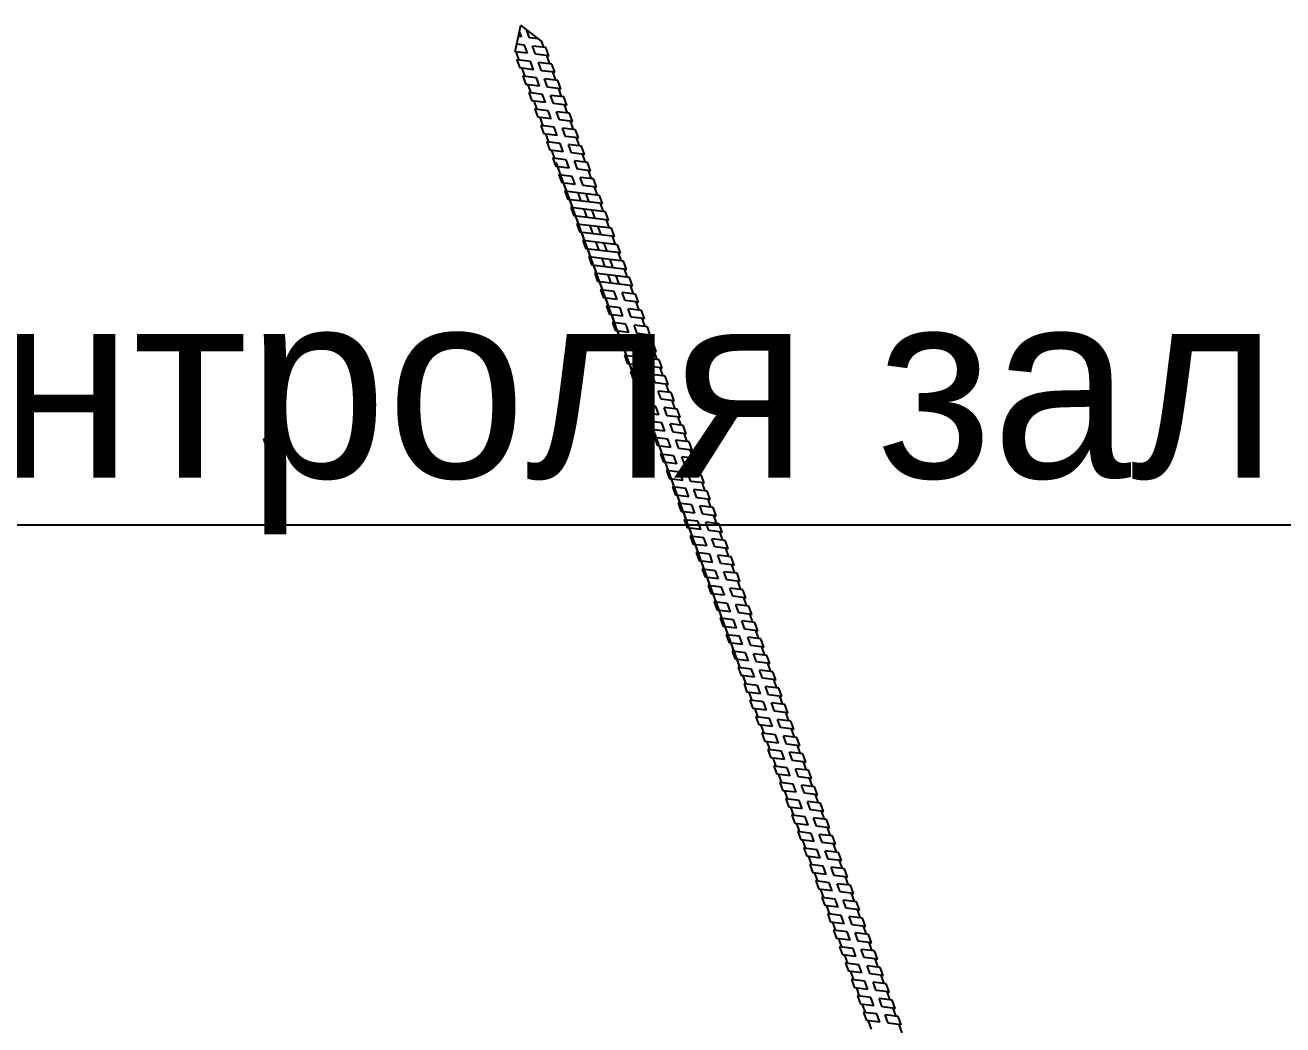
# Model space of a CAD drawing. Header units: millimetres. Extents: x -1985 to 969, y 203 to 500.
# Drawn here: x -1747.01 to -1726.86, y 457.79 to 473.8 of the extents above; entities that cross this region are included whole.
import ezdxf

# ---------------------------------------------------------------- set-up
doc = ezdxf.new("R2010")
doc.units = ezdxf.units.MM
doc.layers.add('надписи', color=7, linetype='Continuous')
doc.layers.add('ШПАЛА', color=7, linetype='Continuous')

msp = doc.modelspace()

# ---------------------------------------------------------------- linework, layer by layer
at = {"color": 0}
for p, q in [((-1739.162, 473.374), (-1739.068, 473.799)), ((-1738.74, 473.545), (-1739.069, 473.799)), ((-1738.622, 473.308), (-1738.67, 473.439)), ((-1739.131, 473.244), (-1739.083, 473.113)), ((-1738.526, 473.044), (-1738.574, 473.176)), ((-1739.035, 472.981), (-1738.987, 472.849)), ((-1738.43, 472.781), (-1738.478, 472.912)), ((-1738.939, 472.718), (-1738.891, 472.586)), ((-1738.844, 472.455), (-1738.796, 472.324)), ((-1738.334, 472.518), (-1738.382, 472.649)), ((-1738.239, 472.255), (-1738.287, 472.387)), ((-1738.748, 472.192), (-1738.7, 472.06)), ((-1738.143, 471.992), (-1738.191, 472.124)), ((-1738.652, 471.929), (-1738.604, 471.798)), ((-1738.047, 471.729), (-1738.095, 471.861)), ((-1738.556, 471.666), (-1738.509, 471.535)), ((-1737.952, 471.466), (-1737.999, 471.598)), ((-1738.461, 471.403), (-1738.413, 471.271)), ((-1737.856, 471.203), (-1737.904, 471.335)), ((-1738.365, 471.14), (-1738.317, 471.008)), ((-1737.76, 470.94), (-1737.808, 471.071)), ((-1738.269, 470.876), (-1738.221, 470.745)), ((-1737.664, 470.677), (-1737.712, 470.808)), ((-1738.173, 470.613), (-1738.125, 470.482)), ((-1737.568, 470.413), (-1737.616, 470.545)), ((-1738.077, 470.35), (-1738.029, 470.218)), ((-1737.472, 470.15), (-1737.52, 470.281)), ((-1737.981, 470.086), (-1737.934, 469.955)), ((-1737.377, 469.886), (-1737.424, 470.018)), ((-1737.886, 469.824), (-1737.838, 469.692)), ((-1737.281, 469.624), (-1737.329, 469.756)), ((-1737.79, 469.561), (-1737.742, 469.429)), ((-1737.185, 469.361), (-1737.233, 469.492)), ((-1737.695, 469.298), (-1737.647, 469.167)), ((-1737.09, 469.098), (-1737.138, 469.23)), ((-1737.599, 469.035), (-1737.551, 468.903)), ((-1736.994, 468.835), (-1737.042, 468.967)), ((-1737.503, 468.771), (-1737.455, 468.64)), ((-1736.898, 468.571), (-1736.946, 468.703)), ((-1737.407, 468.508), (-1737.359, 468.376)), ((-1736.802, 468.308), (-1736.85, 468.439)), ((-1737.311, 468.245), (-1737.263, 468.113)), ((-1736.706, 468.045), (-1736.754, 468.176)), ((-1737.215, 467.981), (-1737.167, 467.85)), ((-1736.61, 467.781), (-1736.658, 467.913)), ((-1737.119, 467.718), (-1737.071, 467.586)), ((-1736.514, 467.518), (-1736.562, 467.649)), ((-1737.023, 467.454), (-1736.976, 467.323)), ((-1736.419, 467.254), (-1736.466, 467.386)), ((-1743.193, 467.17), (-1743.145, 467.039)), ((-1736.928, 467.192), (-1736.88, 467.061)), ((-1736.323, 466.992), (-1736.371, 467.124)), ((-1736.832, 466.929), (-1736.784, 466.797)), ((-1736.227, 466.729), (-1736.275, 466.86)), ((-1736.737, 466.666), (-1736.689, 466.535)), ((-1736.132, 466.466), (-1736.18, 466.598)), ((-1736.641, 466.403), (-1736.593, 466.271)), ((-1736.036, 466.203), (-1736.084, 466.335)), ((-1736.546, 466.141), (-1736.498, 466.01)), ((-1735.941, 465.941), (-1735.989, 466.073)), ((-1736.45, 465.878), (-1736.402, 465.746)), ((-1735.845, 465.678), (-1735.893, 465.81)), ((-1736.354, 465.615), (-1736.306, 465.483)), ((-1735.749, 465.415), (-1735.797, 465.546)), ((-1736.258, 465.351), (-1736.21, 465.22)), ((-1735.653, 465.151), (-1735.701, 465.283)), ((-1736.162, 465.088), (-1736.114, 464.956)), ((-1735.557, 464.888), (-1735.605, 465.019)), ((-1736.066, 464.824), (-1736.018, 464.693)), ((-1735.461, 464.625), (-1735.509, 464.756)), ((-1735.971, 464.562), (-1735.923, 464.431)), ((-1735.366, 464.362), (-1735.414, 464.494)), ((-1735.875, 464.299), (-1735.827, 464.167)), ((-1735.27, 464.099), (-1735.318, 464.231)), ((-1735.779, 464.036), (-1735.732, 463.905)), ((-1735.175, 463.836), (-1735.222, 463.968)), ((-1735.684, 463.773), (-1735.636, 463.642)), ((-1735.079, 463.573), (-1735.127, 463.705)), ((-1735.588, 463.511), (-1735.54, 463.38)), ((-1734.983, 463.311), (-1735.031, 463.443)), ((-1735.492, 463.248), (-1735.445, 463.116)), ((-1735.397, 462.985), (-1735.349, 462.853)), ((-1734.888, 463.048), (-1734.936, 463.18)), ((-1734.792, 462.785), (-1734.84, 462.916)), ((-1735.301, 462.721), (-1735.253, 462.59)), ((-1734.696, 462.521), (-1734.744, 462.653)), ((-1735.205, 462.458), (-1735.157, 462.326)), ((-1734.6, 462.258), (-1734.648, 462.389)), ((-1735.109, 462.195), (-1735.061, 462.063)), ((-1734.504, 461.995), (-1734.552, 462.126)), ((-1735.014, 461.932), (-1734.966, 461.801)), ((-1734.409, 461.732), (-1734.457, 461.864)), ((-1734.918, 461.669), (-1734.87, 461.537)), ((-1734.313, 461.469), (-1734.361, 461.601)), ((-1734.822, 461.406), (-1734.774, 461.275)), ((-1734.217, 461.206), (-1734.265, 461.338)), ((-1734.726, 461.143), (-1734.679, 461.012)), ((-1734.122, 460.943), (-1734.169, 461.075)), ((-1734.631, 460.881), (-1734.583, 460.749)), ((-1734.026, 460.681), (-1734.074, 460.812)), ((-1734.535, 460.617), (-1734.487, 460.486)), ((-1733.93, 460.417), (-1733.978, 460.549)), ((-1734.439, 460.354), (-1734.391, 460.222)), ((-1733.834, 460.154), (-1733.882, 460.286)), ((-1734.343, 460.091), (-1734.295, 459.959)), ((-1733.738, 459.891), (-1733.786, 460.022)), ((-1734.247, 459.827), (-1734.2, 459.696)), ((-1733.643, 459.627), (-1733.69, 459.759)), ((-1734.152, 459.564), (-1734.104, 459.432)), ((-1733.547, 459.364), (-1733.595, 459.495)), ((-1734.056, 459.302), (-1734.008, 459.17)), ((-1733.451, 459.102), (-1733.499, 459.233)), ((-1733.96, 459.038), (-1733.912, 458.907)), ((-1733.355, 458.838), (-1733.403, 458.97)), ((-1733.865, 458.776), (-1733.817, 458.644)), ((-1733.26, 458.576), (-1733.308, 458.707)), ((-1733.769, 458.512), (-1733.721, 458.381)), ((-1733.164, 458.313), (-1733.212, 458.444)), ((-1733.673, 458.25), (-1733.626, 458.119)), ((-1733.069, 458.05), (-1733.116, 458.182)), ((-1733.578, 457.987), (-1733.53, 457.855)), ((-1732.973, 457.787), (-1733.021, 457.919))]:
    msp.add_line(p, q, dxfattribs=at)
for p, q in [((-1739.012, 473.481), (-1739.135, 473.496)), ((-1739.06, 473.613), (-1739.108, 473.619)), ((-1738.784, 473.579), (-1738.93, 473.597)), ((-1738.67, 473.439), (-1738.882, 473.465)), ((-1738.964, 473.35), (-1739.162, 473.374)), ((-1738.622, 473.308), (-1738.834, 473.334)), ((-1738.622, 473.308), (-1738.65, 473.298)), ((-1739.131, 473.244), (-1739.103, 473.255)), ((-1738.916, 473.218), (-1739.131, 473.244)), ((-1738.868, 473.086), (-1739.083, 473.113)), ((-1738.574, 473.176), (-1738.786, 473.202)), ((-1738.526, 473.044), (-1738.738, 473.07)), ((-1739.035, 472.981), (-1739.007, 472.991)), ((-1738.82, 472.954), (-1739.035, 472.981)), ((-1738.478, 472.912), (-1738.69, 472.938)), ((-1738.526, 473.044), (-1738.554, 473.034)), ((-1738.772, 472.823), (-1738.987, 472.849)), ((-1738.939, 472.718), (-1738.911, 472.728)), ((-1738.724, 472.691), (-1738.939, 472.718)), ((-1738.43, 472.781), (-1738.642, 472.807)), ((-1738.382, 472.649), (-1738.594, 472.675)), ((-1738.43, 472.781), (-1738.458, 472.771)), ((-1738.676, 472.56), (-1738.891, 472.586)), ((-1738.844, 472.455), (-1738.815, 472.466)), ((-1738.629, 472.429), (-1738.844, 472.455)), ((-1738.334, 472.518), (-1738.546, 472.544)), ((-1738.334, 472.518), (-1738.362, 472.507)), ((-1738.581, 472.297), (-1738.796, 472.324)), ((-1738.287, 472.387), (-1738.499, 472.413)), ((-1738.239, 472.255), (-1738.451, 472.281)), ((-1738.239, 472.255), (-1738.267, 472.245)), ((-1738.748, 472.192), (-1738.72, 472.202)), ((-1738.533, 472.166), (-1738.748, 472.192)), ((-1738.485, 472.034), (-1738.7, 472.06)), ((-1738.191, 472.124), (-1738.403, 472.15)), ((-1738.652, 471.929), (-1738.624, 471.94)), ((-1738.437, 471.903), (-1738.652, 471.929)), ((-1738.143, 471.992), (-1738.355, 472.018)), ((-1738.095, 471.861), (-1738.307, 471.887)), ((-1738.143, 471.992), (-1738.171, 471.982)), ((-1738.39, 471.771), (-1738.604, 471.798)), ((-1738.556, 471.666), (-1738.528, 471.676)), ((-1738.342, 471.64), (-1738.556, 471.666)), ((-1738.047, 471.729), (-1738.259, 471.755)), ((-1738.047, 471.729), (-1738.075, 471.719)), ((-1738.294, 471.508), (-1738.509, 471.535)), ((-1737.999, 471.598), (-1738.211, 471.624)), ((-1737.952, 471.466), (-1738.163, 471.492)), ((-1737.952, 471.466), (-1737.98, 471.456)), ((-1738.461, 471.403), (-1738.432, 471.413)), ((-1738.246, 471.377), (-1738.461, 471.403)), ((-1738.198, 471.245), (-1738.413, 471.271)), ((-1737.904, 471.335), (-1738.116, 471.361)), ((-1738.365, 471.14), (-1738.337, 471.15)), ((-1737.808, 471.071), (-1738.365, 471.14)), ((-1737.856, 471.203), (-1738.068, 471.229)), ((-1737.856, 471.203), (-1737.884, 471.193)), ((-1737.76, 470.94), (-1738.317, 471.008)), ((-1738.269, 470.876), (-1738.241, 470.887)), ((-1737.712, 470.808), (-1738.269, 470.876)), ((-1737.76, 470.94), (-1737.788, 470.93)), ((-1737.664, 470.677), (-1738.221, 470.745)), ((-1737.664, 470.677), (-1737.692, 470.666)), ((-1738.173, 470.613), (-1738.145, 470.623)), ((-1737.616, 470.545), (-1738.173, 470.613)), ((-1737.568, 470.413), (-1738.125, 470.482)), ((-1738.077, 470.35), (-1738.049, 470.36)), ((-1737.52, 470.281), (-1738.077, 470.35)), ((-1737.568, 470.413), (-1737.596, 470.403)), ((-1737.472, 470.15), (-1738.029, 470.218)), ((-1737.981, 470.086), (-1737.953, 470.097)), ((-1737.424, 470.018), (-1737.981, 470.086)), ((-1737.472, 470.15), (-1737.5, 470.139)), ((-1737.377, 469.886), (-1737.934, 469.955)), ((-1737.886, 469.824), (-1737.858, 469.834)), ((-1737.377, 469.886), (-1737.405, 469.876)), ((-1737.329, 469.756), (-1737.886, 469.824)), ((-1737.281, 469.624), (-1737.838, 469.692)), ((-1737.79, 469.561), (-1737.762, 469.571)), ((-1737.575, 469.534), (-1737.79, 469.561)), ((-1737.527, 469.403), (-1737.742, 469.429)), ((-1737.233, 469.492), (-1737.445, 469.518)), ((-1737.281, 469.624), (-1737.309, 469.614)), ((-1737.695, 469.298), (-1737.666, 469.308)), ((-1737.48, 469.272), (-1737.695, 469.298)), ((-1737.185, 469.361), (-1737.397, 469.387)), ((-1737.138, 469.23), (-1737.349, 469.256)), ((-1737.185, 469.361), (-1737.213, 469.351)), ((-1737.432, 469.14), (-1737.647, 469.167)), ((-1737.599, 469.035), (-1737.57, 469.045)), ((-1737.384, 469.009), (-1737.599, 469.035)), ((-1737.09, 469.098), (-1737.302, 469.124)), ((-1737.09, 469.098), (-1737.118, 469.088)), ((-1737.336, 468.877), (-1737.551, 468.903)), ((-1737.042, 468.967), (-1737.254, 468.993)), ((-1736.994, 468.835), (-1737.206, 468.861)), ((-1736.994, 468.835), (-1737.022, 468.825)), ((-1737.503, 468.771), (-1737.474, 468.781)), ((-1737.288, 468.745), (-1737.503, 468.771)), ((-1737.24, 468.613), (-1737.455, 468.64)), ((-1736.946, 468.703), (-1737.158, 468.729)), ((-1737.407, 468.508), (-1737.379, 468.518)), ((-1737.192, 468.481), (-1737.407, 468.508)), ((-1736.898, 468.571), (-1737.11, 468.597)), ((-1736.85, 468.439), (-1737.062, 468.465)), ((-1736.898, 468.571), (-1736.926, 468.561)), ((-1737.144, 468.35), (-1737.359, 468.376)), ((-1737.311, 468.245), (-1737.283, 468.255)), ((-1737.096, 468.218), (-1737.311, 468.245)), ((-1736.802, 468.308), (-1737.014, 468.334)), ((-1736.802, 468.308), (-1736.83, 468.298)), ((-1737.048, 468.087), (-1737.263, 468.113)), ((-1736.754, 468.176), (-1736.966, 468.202)), ((-1736.706, 468.045), (-1736.918, 468.071)), ((-1736.706, 468.045), (-1736.734, 468.034)), ((-1737.215, 467.981), (-1737.187, 467.992)), ((-1737, 467.955), (-1737.215, 467.981)), ((-1736.952, 467.823), (-1737.167, 467.85)), ((-1736.658, 467.913), (-1736.87, 467.939)), ((-1737.119, 467.718), (-1737.091, 467.728)), ((-1736.904, 467.691), (-1737.119, 467.718)), ((-1736.61, 467.781), (-1736.822, 467.807)), ((-1736.562, 467.649), (-1736.774, 467.675)), ((-1736.61, 467.781), (-1736.638, 467.771)), ((-1736.857, 467.56), (-1737.071, 467.586)), ((-1737.023, 467.454), (-1736.995, 467.465)), ((-1736.809, 467.428), (-1737.023, 467.454)), ((-1736.514, 467.518), (-1736.726, 467.544)), ((-1736.514, 467.518), (-1736.543, 467.507)), ((-1736.761, 467.296), (-1736.976, 467.323)), ((-1736.466, 467.386), (-1736.678, 467.412)), ((-1736.419, 467.254), (-1736.63, 467.28)), ((-1736.419, 467.254), (-1736.447, 467.244)), ((-1743.193, 467.17), (-1743.165, 467.18)), ((-1736.928, 467.192), (-1736.9, 467.202)), ((-1736.713, 467.166), (-1736.928, 467.192)), ((-1736.665, 467.034), (-1736.88, 467.061)), ((-1736.371, 467.124), (-1736.583, 467.15)), ((-1736.323, 466.992), (-1736.535, 467.018)), ((-1736.832, 466.929), (-1736.804, 466.939)), ((-1736.617, 466.902), (-1736.832, 466.929)), ((-1736.275, 466.86), (-1736.487, 466.886)), ((-1736.323, 466.992), (-1736.351, 466.982)), ((-1736.569, 466.771), (-1736.784, 466.797)), ((-1736.737, 466.666), (-1736.708, 466.677)), ((-1736.522, 466.64), (-1736.737, 466.666)), ((-1736.227, 466.729), (-1736.439, 466.755)), ((-1736.18, 466.598), (-1736.391, 466.624)), ((-1736.227, 466.729), (-1736.255, 466.719)), ((-1736.474, 466.508), (-1736.689, 466.535)), ((-1736.641, 466.403), (-1736.612, 466.413)), ((-1736.132, 466.466), (-1736.344, 466.492)), ((-1736.132, 466.466), (-1736.16, 466.456)), ((-1736.426, 466.377), (-1736.641, 466.403)), ((-1736.378, 466.245), (-1736.593, 466.271)), ((-1736.084, 466.335), (-1736.296, 466.361)), ((-1736.036, 466.203), (-1736.248, 466.229)), ((-1736.546, 466.141), (-1736.517, 466.152)), ((-1736.331, 466.115), (-1736.546, 466.141)), ((-1736.283, 465.983), (-1736.498, 466.01)), ((-1735.989, 466.073), (-1736.2, 466.099)), ((-1736.036, 466.203), (-1736.064, 466.193)), ((-1736.45, 465.878), (-1736.421, 465.888)), ((-1736.235, 465.852), (-1736.45, 465.878)), ((-1735.941, 465.941), (-1736.153, 465.967)), ((-1735.893, 465.81), (-1736.105, 465.836)), ((-1735.941, 465.941), (-1735.969, 465.931)), ((-1736.187, 465.72), (-1736.402, 465.746)), ((-1736.354, 465.615), (-1736.326, 465.625)), ((-1736.139, 465.588), (-1736.354, 465.615)), ((-1735.845, 465.678), (-1736.057, 465.704)), ((-1735.845, 465.678), (-1735.873, 465.668)), ((-1736.091, 465.457), (-1736.306, 465.483)), ((-1735.797, 465.546), (-1736.009, 465.572)), ((-1735.749, 465.415), (-1735.961, 465.441)), ((-1735.749, 465.415), (-1735.777, 465.404)), ((-1736.258, 465.351), (-1736.23, 465.362)), ((-1736.043, 465.325), (-1736.258, 465.351)), ((-1735.995, 465.193), (-1736.21, 465.22)), ((-1735.701, 465.283), (-1735.913, 465.309)), ((-1736.162, 465.088), (-1736.134, 465.098)), ((-1735.947, 465.061), (-1736.162, 465.088)), ((-1735.653, 465.151), (-1735.865, 465.177)), ((-1735.605, 465.019), (-1735.817, 465.045)), ((-1735.653, 465.151), (-1735.681, 465.141)), ((-1735.899, 464.93), (-1736.114, 464.956)), ((-1736.066, 464.824), (-1736.038, 464.835)), ((-1735.851, 464.798), (-1736.066, 464.824)), ((-1735.557, 464.888), (-1735.769, 464.914)), ((-1735.557, 464.888), (-1735.585, 464.878)), ((-1735.804, 464.667), (-1736.018, 464.693)), ((-1735.509, 464.756), (-1735.721, 464.782)), ((-1735.461, 464.625), (-1735.673, 464.651)), ((-1735.461, 464.625), (-1735.489, 464.614)), ((-1735.971, 464.562), (-1735.943, 464.573)), ((-1735.756, 464.536), (-1735.971, 464.562)), ((-1735.708, 464.404), (-1735.923, 464.431)), ((-1735.414, 464.494), (-1735.626, 464.52)), ((-1735.875, 464.299), (-1735.847, 464.309)), ((-1735.66, 464.273), (-1735.875, 464.299)), ((-1735.366, 464.362), (-1735.578, 464.388)), ((-1735.318, 464.231), (-1735.53, 464.257)), ((-1735.366, 464.362), (-1735.394, 464.352)), ((-1735.612, 464.141), (-1735.827, 464.167)), ((-1735.779, 464.036), (-1735.751, 464.047)), ((-1735.565, 464.01), (-1735.779, 464.036)), ((-1735.27, 464.099), (-1735.482, 464.125)), ((-1735.222, 463.968), (-1735.434, 463.994)), ((-1735.27, 464.099), (-1735.298, 464.089)), ((-1735.517, 463.878), (-1735.732, 463.905)), ((-1735.175, 463.836), (-1735.386, 463.862)), ((-1735.175, 463.836), (-1735.203, 463.826)), ((-1735.684, 463.773), (-1735.655, 463.783)), ((-1735.469, 463.747), (-1735.684, 463.773)), ((-1735.421, 463.615), (-1735.636, 463.642)), ((-1735.127, 463.705), (-1735.338, 463.731)), ((-1735.079, 463.573), (-1735.291, 463.599)), ((-1735.588, 463.511), (-1735.56, 463.522)), ((-1735.373, 463.485), (-1735.588, 463.511)), ((-1735.031, 463.443), (-1735.243, 463.469)), ((-1735.079, 463.573), (-1735.107, 463.563)), ((-1735.326, 463.353), (-1735.54, 463.38)), ((-1735.492, 463.248), (-1735.464, 463.258)), ((-1735.278, 463.222), (-1735.492, 463.248)), ((-1734.983, 463.311), (-1735.195, 463.337)), ((-1734.936, 463.18), (-1735.147, 463.206)), ((-1734.983, 463.311), (-1735.012, 463.301)), ((-1735.23, 463.09), (-1735.445, 463.116)), ((-1735.397, 462.985), (-1735.368, 462.995)), ((-1735.182, 462.958), (-1735.397, 462.985)), ((-1734.888, 463.048), (-1735.099, 463.074)), ((-1734.888, 463.048), (-1734.916, 463.038)), ((-1735.134, 462.827), (-1735.349, 462.853)), ((-1734.84, 462.916), (-1735.052, 462.942)), ((-1734.792, 462.785), (-1735.004, 462.811)), ((-1734.792, 462.785), (-1734.82, 462.775)), ((-1735.301, 462.721), (-1735.273, 462.732)), ((-1735.086, 462.695), (-1735.301, 462.721)), ((-1735.038, 462.563), (-1735.253, 462.59)), ((-1734.744, 462.653), (-1734.956, 462.679)), ((-1735.205, 462.458), (-1735.177, 462.468)), ((-1734.99, 462.431), (-1735.205, 462.458)), ((-1734.696, 462.521), (-1734.908, 462.547)), ((-1734.648, 462.389), (-1734.86, 462.415)), ((-1734.696, 462.521), (-1734.724, 462.511)), ((-1734.942, 462.3), (-1735.157, 462.326)), ((-1735.109, 462.195), (-1735.081, 462.205)), ((-1734.894, 462.168), (-1735.109, 462.195)), ((-1734.6, 462.258), (-1734.812, 462.284)), ((-1734.6, 462.258), (-1734.628, 462.248)), ((-1734.846, 462.037), (-1735.061, 462.063)), ((-1734.552, 462.126), (-1734.764, 462.152)), ((-1734.504, 461.995), (-1734.716, 462.021)), ((-1734.504, 461.995), (-1734.532, 461.984)), ((-1735.014, 461.932), (-1734.985, 461.943)), ((-1734.799, 461.906), (-1735.014, 461.932)), ((-1734.751, 461.774), (-1734.966, 461.801)), ((-1734.457, 461.864), (-1734.668, 461.89)), ((-1734.918, 461.669), (-1734.889, 461.679)), ((-1734.703, 461.643), (-1734.918, 461.669)), ((-1734.409, 461.732), (-1734.621, 461.758)), ((-1734.361, 461.601), (-1734.573, 461.627)), ((-1734.409, 461.732), (-1734.437, 461.722)), ((-1734.655, 461.511), (-1734.87, 461.537)), ((-1734.822, 461.406), (-1734.794, 461.417)), ((-1734.607, 461.38), (-1734.822, 461.406)), ((-1734.313, 461.469), (-1734.525, 461.495)), ((-1734.313, 461.469), (-1734.341, 461.459)), ((-1734.559, 461.248), (-1734.774, 461.275)), ((-1734.265, 461.338), (-1734.477, 461.364)), ((-1734.217, 461.206), (-1734.429, 461.232)), ((-1734.217, 461.206), (-1734.245, 461.196)), ((-1734.726, 461.143), (-1734.698, 461.153)), ((-1734.512, 461.117), (-1734.726, 461.143)), ((-1734.464, 460.985), (-1734.679, 461.012)), ((-1734.169, 461.075), (-1734.381, 461.101)), ((-1734.122, 460.943), (-1734.333, 460.969)), ((-1734.631, 460.881), (-1734.603, 460.891)), ((-1734.416, 460.854), (-1734.631, 460.881)), ((-1734.074, 460.812), (-1734.286, 460.838)), ((-1734.122, 460.943), (-1734.15, 460.933)), ((-1734.368, 460.723), (-1734.583, 460.749)), ((-1734.535, 460.617), (-1734.507, 460.628)), ((-1734.32, 460.591), (-1734.535, 460.617)), ((-1734.026, 460.681), (-1734.238, 460.707)), ((-1733.978, 460.549), (-1734.19, 460.575)), ((-1734.026, 460.681), (-1734.054, 460.67)), ((-1734.272, 460.459), (-1734.487, 460.486)), ((-1734.439, 460.354), (-1734.411, 460.364)), ((-1733.93, 460.417), (-1734.142, 460.443)), ((-1733.93, 460.417), (-1733.958, 460.407)), ((-1734.224, 460.328), (-1734.439, 460.354)), ((-1734.176, 460.196), (-1734.391, 460.222)), ((-1733.882, 460.286), (-1734.094, 460.312)), ((-1733.834, 460.154), (-1734.046, 460.18)), ((-1734.343, 460.091), (-1734.315, 460.101)), ((-1734.128, 460.064), (-1734.343, 460.091)), ((-1734.081, 459.933), (-1734.295, 459.959)), ((-1733.786, 460.022), (-1733.998, 460.048)), ((-1733.834, 460.154), (-1733.862, 460.144)), ((-1734.247, 459.827), (-1734.219, 459.837)), ((-1734.033, 459.801), (-1734.247, 459.827)), ((-1733.738, 459.891), (-1733.95, 459.917)), ((-1733.69, 459.759), (-1733.902, 459.785)), ((-1733.738, 459.891), (-1733.767, 459.881)), ((-1733.985, 459.669), (-1734.2, 459.696)), ((-1734.152, 459.564), (-1734.123, 459.574)), ((-1733.937, 459.537), (-1734.152, 459.564)), ((-1733.643, 459.627), (-1733.854, 459.653)), ((-1733.643, 459.627), (-1733.671, 459.617)), ((-1733.889, 459.406), (-1734.104, 459.432)), ((-1733.595, 459.495), (-1733.806, 459.521)), ((-1733.547, 459.364), (-1733.759, 459.39)), ((-1733.547, 459.364), (-1733.575, 459.354)), ((-1734.056, 459.302), (-1734.028, 459.312)), ((-1733.841, 459.275), (-1734.056, 459.302)), ((-1733.793, 459.144), (-1734.008, 459.17)), ((-1733.499, 459.233), (-1733.711, 459.259)), ((-1733.96, 459.038), (-1733.932, 459.049)), ((-1733.745, 459.012), (-1733.96, 459.038)), ((-1733.451, 459.102), (-1733.663, 459.128)), ((-1733.403, 458.97), (-1733.615, 458.996)), ((-1733.451, 459.102), (-1733.479, 459.091)), ((-1733.698, 458.88), (-1733.912, 458.907)), ((-1733.865, 458.776), (-1733.836, 458.786)), ((-1733.65, 458.749), (-1733.865, 458.776)), ((-1733.355, 458.838), (-1733.567, 458.864)), ((-1733.355, 458.838), (-1733.383, 458.828)), ((-1733.602, 458.618), (-1733.817, 458.644)), ((-1733.308, 458.707), (-1733.52, 458.733)), ((-1733.26, 458.576), (-1733.472, 458.602)), ((-1733.26, 458.576), (-1733.288, 458.566)), ((-1733.769, 458.512), (-1733.741, 458.523)), ((-1733.554, 458.486), (-1733.769, 458.512)), ((-1733.506, 458.355), (-1733.721, 458.381)), ((-1733.212, 458.444), (-1733.424, 458.47)), ((-1733.673, 458.25), (-1733.645, 458.26)), ((-1733.459, 458.224), (-1733.673, 458.25)), ((-1733.164, 458.313), (-1733.376, 458.339)), ((-1733.116, 458.182), (-1733.328, 458.208)), ((-1733.164, 458.313), (-1733.192, 458.302)), ((-1733.411, 458.092), (-1733.626, 458.119)), ((-1733.578, 457.987), (-1733.549, 457.997)), ((-1733.363, 457.961), (-1733.578, 457.987)), ((-1733.069, 458.05), (-1733.28, 458.076)), ((-1733.021, 457.919), (-1733.232, 457.945)), ((-1733.069, 458.05), (-1733.097, 458.04)), ((-1733.315, 457.829), (-1733.53, 457.855)), ((-1732.973, 457.787), (-1733.185, 457.813))]:
    msp.add_line(p, q)
at = {"color": 7}
msp.add_line((-1735.602, 463.637), (-1738.501, 471.601), dxfattribs=at)
at = {"layer": 'надписи'}
msp.add_lwpolyline([(-1791.007, 465.797), (-1682.208, 465.797), (-1658.482, 430.166)], dxfattribs=at)
at = {"layer": 'ШПАЛА', "color": 0}
for p, q in [((-1739.06, 473.613), (-1739.091, 473.697)), ((-1738.93, 473.597), (-1738.977, 473.728)), ((-1738.964, 473.35), (-1739.012, 473.481)), ((-1738.834, 473.334), (-1738.882, 473.465)), ((-1738.703, 473.443), (-1738.74, 473.546)), ((-1739.097, 473.24), (-1739.145, 473.372)), ((-1738.607, 473.18), (-1738.655, 473.312)), ((-1739.001, 472.977), (-1739.049, 473.109)), ((-1738.868, 473.086), (-1738.916, 473.218)), ((-1738.738, 473.07), (-1738.786, 473.202)), ((-1738.772, 472.823), (-1738.82, 472.954)), ((-1738.642, 472.807), (-1738.69, 472.938)), ((-1738.511, 472.917), (-1738.559, 473.049)), ((-1738.906, 472.713), (-1738.954, 472.845)), ((-1738.676, 472.56), (-1738.724, 472.691)), ((-1738.546, 472.544), (-1738.594, 472.675)), ((-1738.415, 472.653), (-1738.463, 472.785)), ((-1738.81, 472.451), (-1738.858, 472.582)), ((-1738.32, 472.391), (-1738.368, 472.522)), ((-1738.714, 472.188), (-1738.762, 472.32)), ((-1738.581, 472.297), (-1738.629, 472.429)), ((-1738.451, 472.281), (-1738.499, 472.413)), ((-1738.224, 472.128), (-1738.272, 472.259)), ((-1738.619, 471.925), (-1738.666, 472.056)), ((-1738.485, 472.034), (-1738.533, 472.166)), ((-1738.355, 472.018), (-1738.403, 472.15)), ((-1738.39, 471.771), (-1738.437, 471.903)), ((-1738.259, 471.755), (-1738.307, 471.887)), ((-1738.129, 471.865), (-1738.176, 471.996)), ((-1738.523, 471.662), (-1738.571, 471.794)), ((-1738.033, 471.602), (-1738.081, 471.734)), ((-1738.427, 471.399), (-1738.475, 471.53)), ((-1738.294, 471.508), (-1738.342, 471.64)), ((-1738.163, 471.492), (-1738.211, 471.624)), ((-1737.937, 471.339), (-1737.985, 471.47)), ((-1738.331, 471.136), (-1738.379, 471.267)), ((-1738.198, 471.245), (-1738.246, 471.377)), ((-1738.068, 471.229), (-1738.116, 471.361)), ((-1738.102, 470.982), (-1738.15, 471.113)), ((-1737.972, 470.966), (-1738.02, 471.097)), ((-1737.841, 471.075), (-1737.889, 471.207)), ((-1738.235, 470.872), (-1738.283, 471.004)), ((-1738.006, 470.719), (-1738.054, 470.85)), ((-1737.745, 470.812), (-1737.793, 470.944)), ((-1738.14, 470.609), (-1738.188, 470.741)), ((-1737.876, 470.703), (-1737.924, 470.834)), ((-1737.649, 470.549), (-1737.697, 470.681)), ((-1738.044, 470.345), (-1738.092, 470.477)), ((-1737.91, 470.455), (-1737.958, 470.587)), ((-1737.78, 470.439), (-1737.828, 470.571)), ((-1737.815, 470.192), (-1737.862, 470.323)), ((-1737.684, 470.176), (-1737.732, 470.307)), ((-1737.554, 470.285), (-1737.602, 470.417)), ((-1737.948, 470.082), (-1737.996, 470.214)), ((-1737.719, 469.928), (-1737.767, 470.06)), ((-1737.588, 469.912), (-1737.636, 470.044)), ((-1737.458, 470.022), (-1737.506, 470.154)), ((-1737.852, 469.82), (-1737.9, 469.951)), ((-1737.362, 469.76), (-1737.41, 469.89)), ((-1737.757, 469.557), (-1737.805, 469.688)), ((-1737.623, 469.666), (-1737.671, 469.798)), ((-1737.493, 469.65), (-1737.541, 469.782)), ((-1737.527, 469.403), (-1737.575, 469.534)), ((-1737.397, 469.387), (-1737.445, 469.518)), ((-1737.266, 469.496), (-1737.314, 469.628)), ((-1737.661, 469.294), (-1737.709, 469.425)), ((-1737.432, 469.14), (-1737.48, 469.272)), ((-1737.302, 469.124), (-1737.349, 469.256)), ((-1737.171, 469.234), (-1737.219, 469.365)), ((-1737.565, 469.031), (-1737.613, 469.163)), ((-1737.075, 468.971), (-1737.123, 469.102)), ((-1737.469, 468.767), (-1737.517, 468.899)), ((-1737.336, 468.877), (-1737.384, 469.009)), ((-1737.206, 468.861), (-1737.254, 468.993)), ((-1736.979, 468.707), (-1737.027, 468.839)), ((-1737.373, 468.504), (-1737.421, 468.635)), ((-1737.24, 468.613), (-1737.288, 468.745)), ((-1737.11, 468.597), (-1737.158, 468.729)), ((-1737.144, 468.35), (-1737.192, 468.481)), ((-1737.014, 468.334), (-1737.062, 468.465)), ((-1736.883, 468.444), (-1736.931, 468.575)), ((-1737.278, 468.24), (-1737.325, 468.372)), ((-1736.787, 468.18), (-1736.835, 468.312)), ((-1737.182, 467.977), (-1737.23, 468.109)), ((-1737.048, 468.087), (-1737.096, 468.218)), ((-1736.918, 468.071), (-1736.966, 468.202)), ((-1736.692, 467.917), (-1736.739, 468.049)), ((-1737.086, 467.714), (-1737.134, 467.846)), ((-1736.952, 467.823), (-1737, 467.955)), ((-1736.822, 467.807), (-1736.87, 467.939)), ((-1736.857, 467.56), (-1736.904, 467.691)), ((-1736.726, 467.544), (-1736.774, 467.675)), ((-1736.596, 467.653), (-1736.644, 467.785)), ((-1736.99, 467.45), (-1737.038, 467.582)), ((-1736.761, 467.296), (-1736.809, 467.428)), ((-1736.5, 467.39), (-1736.548, 467.522)), ((-1736.894, 467.188), (-1736.942, 467.319)), ((-1736.63, 467.28), (-1736.678, 467.412)), ((-1736.404, 467.128), (-1736.452, 467.258)), ((-1736.799, 466.925), (-1736.847, 467.056)), ((-1736.665, 467.034), (-1736.713, 467.166)), ((-1736.535, 467.018), (-1736.583, 467.15)), ((-1736.569, 466.771), (-1736.617, 466.902)), ((-1736.439, 466.755), (-1736.487, 466.886)), ((-1736.308, 466.864), (-1736.356, 466.996)), ((-1736.703, 466.662), (-1736.751, 466.793)), ((-1736.474, 466.508), (-1736.522, 466.64)), ((-1736.344, 466.492), (-1736.391, 466.624)), ((-1736.213, 466.602), (-1736.261, 466.733)), ((-1736.607, 466.399), (-1736.655, 466.531)), ((-1736.117, 466.339), (-1736.165, 466.47)), ((-1736.512, 466.137), (-1736.559, 466.267)), ((-1736.378, 466.245), (-1736.426, 466.377)), ((-1736.248, 466.229), (-1736.296, 466.361)), ((-1736.022, 466.077), (-1736.069, 466.207)), ((-1736.416, 465.874), (-1736.464, 466.006)), ((-1736.283, 465.983), (-1736.331, 466.115)), ((-1736.153, 465.967), (-1736.2, 466.099)), ((-1736.187, 465.72), (-1736.235, 465.852)), ((-1736.057, 465.704), (-1736.105, 465.836)), ((-1735.926, 465.814), (-1735.974, 465.945)), ((-1736.32, 465.611), (-1736.368, 465.742)), ((-1735.83, 465.55), (-1735.878, 465.682)), ((-1736.224, 465.347), (-1736.272, 465.479)), ((-1736.091, 465.457), (-1736.139, 465.588)), ((-1735.961, 465.441), (-1736.009, 465.572)), ((-1735.734, 465.287), (-1735.782, 465.419)), ((-1736.129, 465.084), (-1736.177, 465.216)), ((-1735.995, 465.193), (-1736.043, 465.325)), ((-1735.865, 465.177), (-1735.913, 465.309)), ((-1735.899, 464.93), (-1735.947, 465.061)), ((-1735.769, 464.914), (-1735.817, 465.045)), ((-1735.638, 465.023), (-1735.686, 465.155)), ((-1736.033, 464.82), (-1736.081, 464.952)), ((-1735.804, 464.667), (-1735.851, 464.798)), ((-1735.543, 464.76), (-1735.591, 464.892)), ((-1735.937, 464.558), (-1735.985, 464.689)), ((-1735.673, 464.651), (-1735.721, 464.782)), ((-1735.447, 464.498), (-1735.495, 464.629)), ((-1735.841, 464.295), (-1735.889, 464.427)), ((-1735.708, 464.404), (-1735.756, 464.536)), ((-1735.578, 464.388), (-1735.626, 464.52)), ((-1735.612, 464.141), (-1735.66, 464.273)), ((-1735.482, 464.125), (-1735.53, 464.257)), ((-1735.351, 464.235), (-1735.399, 464.366)), ((-1735.746, 464.032), (-1735.794, 464.163)), ((-1735.517, 463.878), (-1735.565, 464.01)), ((-1735.386, 463.862), (-1735.434, 463.994)), ((-1735.256, 463.972), (-1735.303, 464.103)), ((-1735.65, 463.769), (-1735.698, 463.901)), ((-1735.16, 463.709), (-1735.208, 463.841)), ((-1735.555, 463.507), (-1735.602, 463.637)), ((-1735.421, 463.615), (-1735.469, 463.747)), ((-1735.291, 463.599), (-1735.338, 463.731)), ((-1735.326, 463.353), (-1735.373, 463.485)), ((-1735.195, 463.337), (-1735.243, 463.469)), ((-1735.065, 463.447), (-1735.112, 463.577)), ((-1735.459, 463.244), (-1735.507, 463.376)), ((-1735.23, 463.09), (-1735.278, 463.222)), ((-1735.099, 463.074), (-1735.147, 463.206)), ((-1734.969, 463.184), (-1735.017, 463.315)), ((-1735.363, 462.981), (-1735.411, 463.112)), ((-1734.873, 462.92), (-1734.921, 463.052)), ((-1735.267, 462.717), (-1735.315, 462.849)), ((-1735.134, 462.827), (-1735.182, 462.958)), ((-1735.004, 462.811), (-1735.052, 462.942)), ((-1734.777, 462.657), (-1734.825, 462.789)), ((-1735.171, 462.454), (-1735.219, 462.586)), ((-1735.038, 462.563), (-1735.086, 462.695)), ((-1734.908, 462.547), (-1734.956, 462.679)), ((-1734.942, 462.3), (-1734.99, 462.431)), ((-1734.812, 462.284), (-1734.86, 462.415)), ((-1734.681, 462.394), (-1734.729, 462.526)), ((-1735.075, 462.19), (-1735.123, 462.322)), ((-1734.585, 462.13), (-1734.633, 462.262)), ((-1734.98, 461.928), (-1735.028, 462.059)), ((-1734.846, 462.037), (-1734.894, 462.168)), ((-1734.716, 462.021), (-1734.764, 462.152)), ((-1734.49, 461.868), (-1734.537, 461.999)), ((-1734.884, 461.665), (-1734.932, 461.797)), ((-1734.751, 461.774), (-1734.799, 461.906)), ((-1734.621, 461.758), (-1734.668, 461.89)), ((-1734.655, 461.511), (-1734.703, 461.643)), ((-1734.525, 461.495), (-1734.573, 461.627)), ((-1734.394, 461.605), (-1734.442, 461.736)), ((-1734.789, 461.402), (-1734.836, 461.533)), ((-1734.559, 461.248), (-1734.607, 461.38)), ((-1734.299, 461.342), (-1734.346, 461.473)), ((-1734.693, 461.139), (-1734.741, 461.271)), ((-1734.429, 461.232), (-1734.477, 461.364)), ((-1734.203, 461.079), (-1734.251, 461.211)), ((-1734.597, 460.877), (-1734.645, 461.007)), ((-1734.464, 460.985), (-1734.512, 461.117)), ((-1734.333, 460.969), (-1734.381, 461.101)), ((-1734.368, 460.723), (-1734.416, 460.854)), ((-1734.238, 460.707), (-1734.286, 460.838)), ((-1734.107, 460.816), (-1734.155, 460.947)), ((-1734.501, 460.613), (-1734.549, 460.745)), ((-1734.272, 460.459), (-1734.32, 460.591)), ((-1734.142, 460.443), (-1734.19, 460.575)), ((-1734.011, 460.553), (-1734.059, 460.685)), ((-1734.406, 460.35), (-1734.454, 460.482)), ((-1733.915, 460.29), (-1733.963, 460.421)), ((-1734.31, 460.087), (-1734.358, 460.218)), ((-1734.176, 460.196), (-1734.224, 460.328)), ((-1734.046, 460.18), (-1734.094, 460.312)), ((-1733.82, 460.026), (-1733.868, 460.158)), ((-1734.081, 459.933), (-1734.128, 460.064)), ((-1733.95, 459.917), (-1733.998, 460.048)), ((-1734.214, 459.823), (-1734.262, 459.955)), ((-1733.985, 459.669), (-1734.033, 459.801)), ((-1733.854, 459.653), (-1733.902, 459.785)), ((-1733.724, 459.763), (-1733.772, 459.895)), ((-1734.118, 459.56), (-1734.166, 459.691)), ((-1733.628, 459.5), (-1733.676, 459.631)), ((-1734.023, 459.297), (-1734.07, 459.428)), ((-1733.889, 459.406), (-1733.937, 459.537)), ((-1733.759, 459.39), (-1733.806, 459.521)), ((-1733.532, 459.237), (-1733.58, 459.368)), ((-1733.927, 459.034), (-1733.975, 459.166)), ((-1733.793, 459.144), (-1733.841, 459.275)), ((-1733.663, 459.128), (-1733.711, 459.259)), ((-1733.698, 458.88), (-1733.745, 459.012)), ((-1733.567, 458.864), (-1733.615, 458.996)), ((-1733.437, 458.974), (-1733.485, 459.106)), ((-1733.831, 458.772), (-1733.879, 458.903)), ((-1733.602, 458.618), (-1733.65, 458.749)), ((-1733.341, 458.711), (-1733.389, 458.842)), ((-1733.735, 458.508), (-1733.783, 458.64)), ((-1733.472, 458.602), (-1733.52, 458.733)), ((-1733.245, 458.448), (-1733.293, 458.58)), ((-1733.64, 458.246), (-1733.687, 458.377)), ((-1733.506, 458.355), (-1733.554, 458.486)), ((-1733.376, 458.339), (-1733.424, 458.47)), ((-1733.411, 458.092), (-1733.459, 458.224)), ((-1733.28, 458.076), (-1733.328, 458.208)), ((-1733.15, 458.186), (-1733.197, 458.317)), ((-1733.544, 457.983), (-1733.592, 458.115)), ((-1733.315, 457.829), (-1733.363, 457.961)), ((-1733.185, 457.813), (-1733.232, 457.945)), ((-1733.054, 457.923), (-1733.102, 458.054)), ((-1733.448, 457.719), (-1733.496, 457.851)), ((-1732.958, 457.659), (-1733.006, 457.791))]:
    msp.add_line(p, q, dxfattribs=at)

# ---------------------------------------------------------------- texts
at = {"layer": 'надписи', "insert": (-1790.899, 469.55), "char_height": 3, "width": 107.5, "attachment_point": 1}
msp.add_mtext('{\\C152;Смотровое окно для контроля заливки}', dxfattribs=at)

doc.saveas('drawing.dxf')
